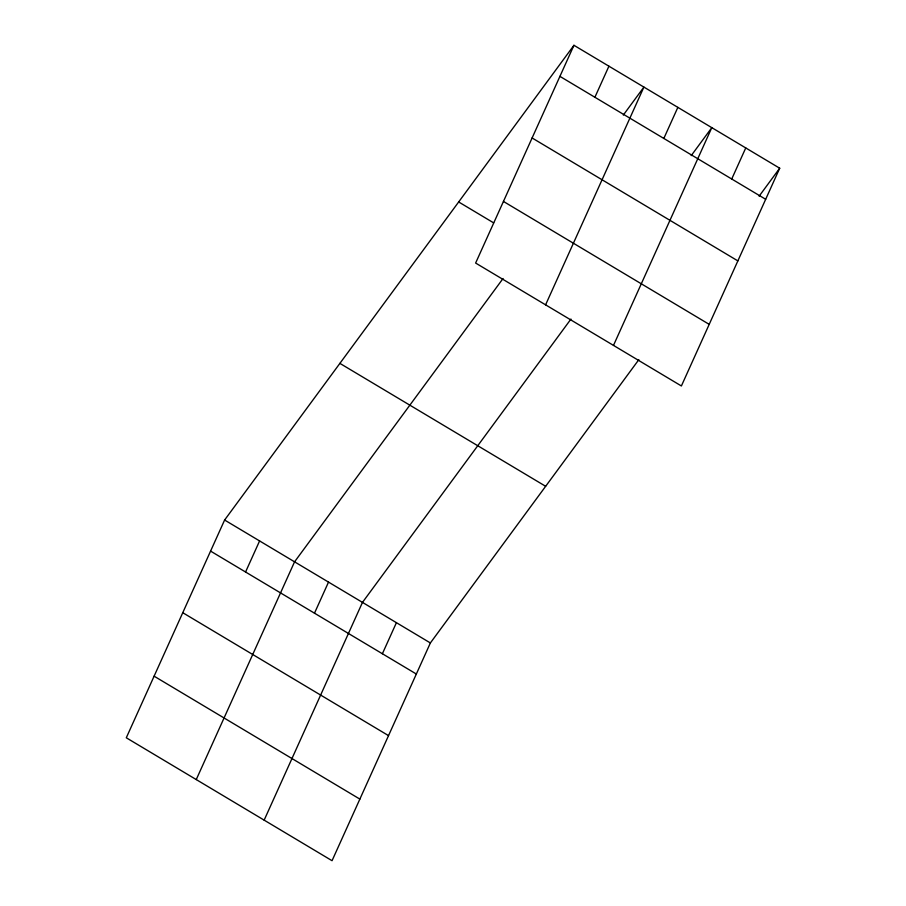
<?xml version="1.0" encoding="UTF-8"?>
<svg xmlns="http://www.w3.org/2000/svg" width="906" height="906" viewBox="0 0 906 906"><rect width="100%" height="100%" fill="white"/><g stroke="black" fill="none" stroke-linecap="round" stroke-linejoin="round"><path stroke-width="1.36" d="M573.951 45.3L475.627 263.046L681.391 385.967L779.704 168.222L573.951 45.3L224.609 520.033L126.296 737.778L332.049 860.7L430.373 642.954L638.855 359.637M245.56 572.003L259.592 540.939M196.251 779.568L294.563 561.833L503.057 278.504M314.484 613.181L328.516 582.116M264.156 820.134L362.468 602.399L570.95 319.071M594.891 97.27L608.923 66.195M382.389 653.747L396.42 622.671M545.593 304.835L643.906 87.089L623.317 115.073M663.826 138.448L677.858 107.372M613.487 345.401L711.799 127.655L691.221 155.628M731.731 179.014L745.751 147.938M759.115 196.194L779.704 168.222M559.919 76.364L765.672 199.286M532.105 137.972L737.858 260.894M503.442 201.438L709.205 324.359M458.663 201.959L493.645 222.865M339.886 363.374L545.65 486.296M224.609 520.033L430.373 642.954M210.577 551.108L416.341 674.03M182.763 612.705L388.527 735.627M154.111 676.182L359.863 799.103"/></g></svg>
